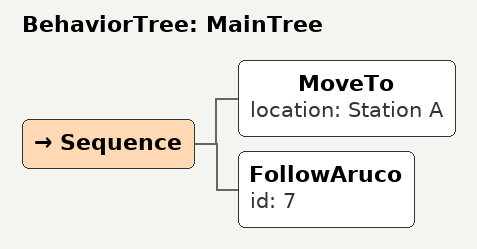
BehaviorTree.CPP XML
<root main_tree_to_execute = "MainTree" >
    <BehaviorTree ID="MainTree">
        <Sequence>
            <MoveTo location="Station A"/>
            <FollowAruco id="7"/>
        </Sequence>
    </BehaviorTree>
</root>
